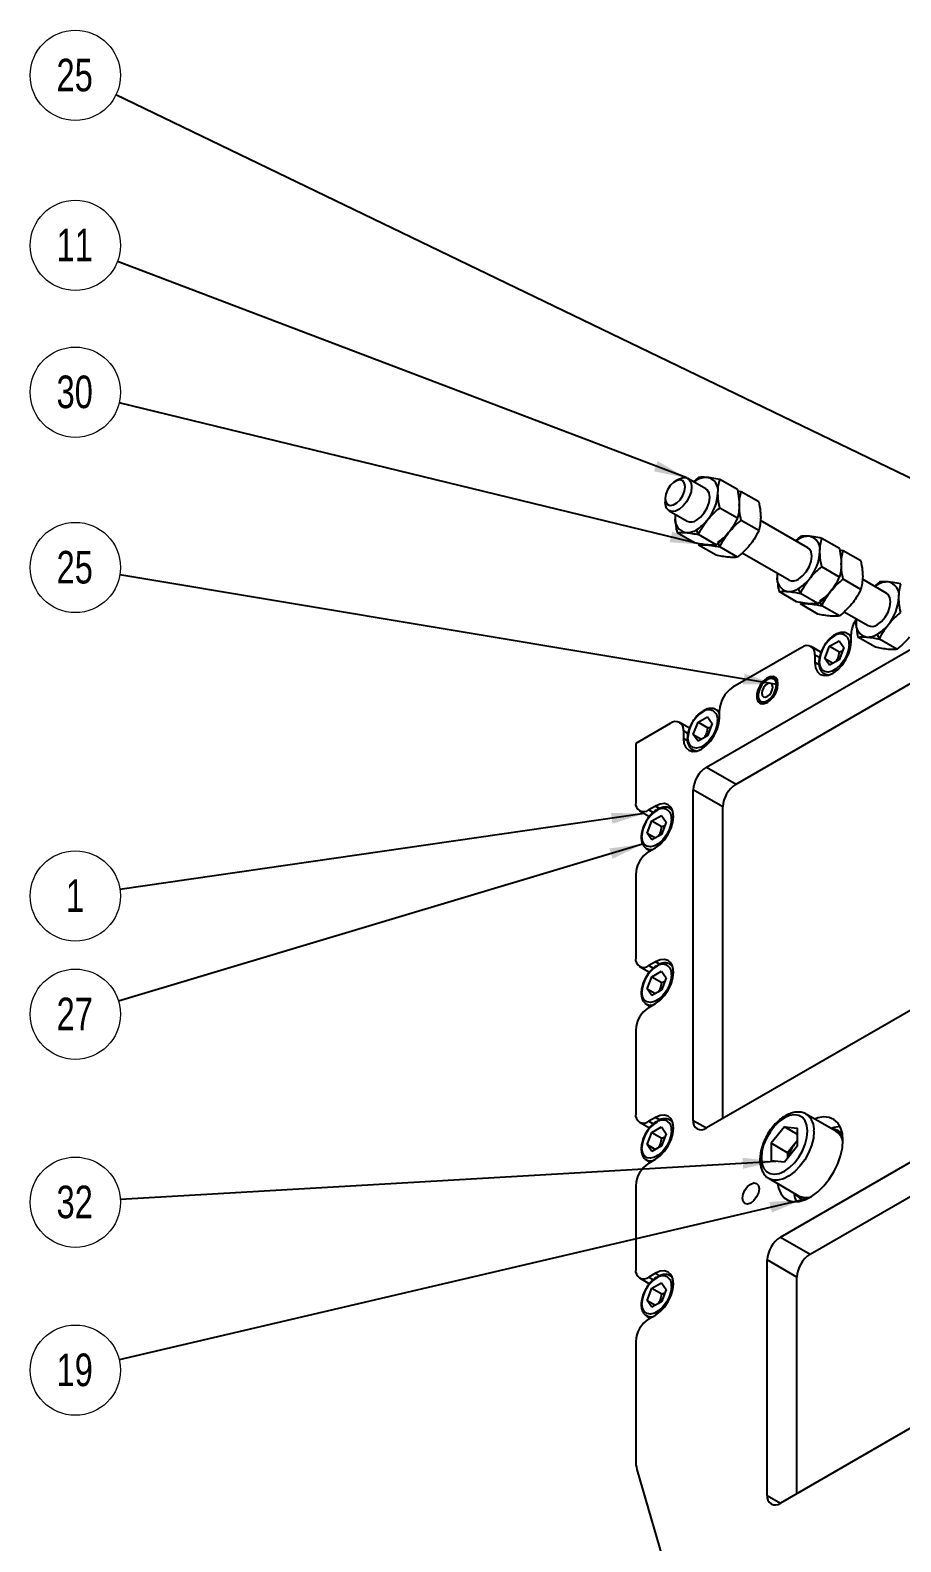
# Model space of a CAD drawing. Header units: millimetres. Extents: x 15 to 1184, y 5 to 836.
# Drawn here: x 873.5 to 967.1, y 314.8 to 477.3 of the extents above; entities that cross this region are included whole.
import ezdxf

# ---------------------------------------------------------------- set-up
doc = ezdxf.new("R2010")
doc.units = ezdxf.units.MM
doc.styles.add('SLDTEXTSTYLE1', font='TXT', dxfattribs={"width": 0.75})
doc.dimstyles.new('SLDDIMSTYLE0', dxfattribs={"dimtxt": 0.18, "dimasz": 3.556, "dimexe": 0, "dimexo": 0.0625, "dimgap": 0, "dimtad": 0, "dimtih": 1, "dimtoh": 1, "dimdec": 0, "dimrnd": 1e-09, "dimzin": 0, "dimdsep": 46, "dimtxsty": 'Standard', "dimsah": 1, "dimcen": 0.09, "dimadec": 0, "dimazin": 0, "dimtfac": 3.556, "dimtdec": 0, "dimtofl": 0, "dimtmove": 0, "dimatfit": 3, "dimfxl": 1, "dimfrac": 2, "dimtolj": 1, "dimtzin": 0, "dimarcsym": 0})

# ---------------------------------------------------------------- blocks, each defined once
blk = doc.blocks.new('SW_NOTE_0_34')
at = {"color": 0, "linetype": 'Continuous', "lineweight": 0}
blk.add_circle((-4.72, -1.11), 4.85, dxfattribs=at)
at = {"color": 0, "linetype": 'Continuous', "lineweight": 0, "insert": (-4.79, 0.68), "char_height": 3.5, "attachment_point": 2, "style": 'SLDTEXTSTYLE1'}
blk.add_mtext('19', dxfattribs=at)
blk = doc.blocks.new('SW_NOTE_0_35')
at = {"color": 0, "linetype": 'Continuous', "lineweight": 0}
blk.add_circle((-4.64, -1.39), 4.85, dxfattribs=at)
at = {"color": 0, "linetype": 'Continuous', "lineweight": 0, "insert": (-4.71, 0.39), "char_height": 3.5, "attachment_point": 2, "style": 'SLDTEXTSTYLE1'}
blk.add_mtext('27', dxfattribs=at)
blk = doc.blocks.new('SW_NOTE_0_36')
at = {"color": 0, "linetype": 'Continuous', "lineweight": 0}
blk.add_circle((-4.8, -0.69), 4.85, dxfattribs=at)
at = {"color": 0, "linetype": 'Continuous', "lineweight": 0, "insert": (-4.83, 1.09), "char_height": 3.5, "attachment_point": 2, "style": 'SLDTEXTSTYLE1'}
blk.add_mtext('1', dxfattribs=at)
blk = doc.blocks.new('SW_NOTE_0_37')
at = {"color": 0, "linetype": 'Continuous', "lineweight": 0}
blk.add_circle((-4.71, 1.14), 4.85, dxfattribs=at)
at = {"color": 0, "linetype": 'Continuous', "lineweight": 0, "insert": (-4.78, 2.93), "char_height": 3.5, "attachment_point": 2, "style": 'SLDTEXTSTYLE1'}
blk.add_mtext('30', dxfattribs=at)
blk = doc.blocks.new('SW_NOTE_0_38')
at = {"color": 0, "linetype": 'Continuous', "lineweight": 0}
blk.add_circle((-4.53, 1.72), 4.85, dxfattribs=at)
at = {"color": 0, "linetype": 'Continuous', "lineweight": 0, "insert": (-4.6, 3.51), "char_height": 3.5, "attachment_point": 2, "style": 'SLDTEXTSTYLE1'}
blk.add_mtext('11', dxfattribs=at)
blk = doc.blocks.new('SW_NOTE_0_39')
at = {"color": 0, "linetype": 'Continuous', "lineweight": 0}
blk.add_circle((-4.84, -0.28), 4.85, dxfattribs=at)
at = {"color": 0, "linetype": 'Continuous', "lineweight": 0, "insert": (-4.91, 1.5), "char_height": 3.5, "attachment_point": 2, "style": 'SLDTEXTSTYLE1'}
blk.add_mtext('32', dxfattribs=at)
blk = doc.blocks.new('SW_NOTE_0_48')
at = {"color": 0, "linetype": 'Continuous', "lineweight": 0}
blk.add_circle((-4.78, 0.8), 4.85, dxfattribs=at)
at = {"color": 0, "linetype": 'Continuous', "lineweight": 0, "insert": (-4.85, 2.58), "char_height": 3.5, "attachment_point": 2, "style": 'SLDTEXTSTYLE1'}
blk.add_mtext('25', dxfattribs=at)
blk = doc.blocks.new('SW_NOTE_0_49')
at = {"color": 0, "linetype": 'Continuous', "lineweight": 0}
blk.add_circle((-4.37, 2.11), 4.85, dxfattribs=at)
at = {"color": 0, "linetype": 'Continuous', "lineweight": 0, "insert": (-4.44, 3.89), "char_height": 3.5, "attachment_point": 2, "style": 'SLDTEXTSTYLE1'}
blk.add_mtext('25', dxfattribs=at)

msp = doc.modelspace()

# ---------------------------------------------------------------- linework, layer by layer
at = {"color": 7, "linetype": 'Continuous', "lineweight": 25}
for p, q in [((943.1892, 429.0131), (942.8357, 428.809)), ((946.1339, 427.9897), (944.1894, 429.1123)), ((945.3393, 429.2034), (944.8208, 428.7478)), ((945.134, 428.9114), (945.3393, 429.2034)), ((949.5249, 427.9082), (947.6374, 428.9979)), ((949.9355, 427.6713), (949.553, 427.7429)), ((951.823, 426.5816), (949.9355, 427.6713)), ((941.7752, 426.972), (941.7752, 426.5637)), ((942.1895, 425.6481), (944.1341, 424.5255)), ((949.5249, 424.8439), (947.6374, 425.9336)), ((942.8531, 425.265), (942.8359, 424.9309)), ((942.8566, 425.263), (942.8359, 424.9309)), ((951.823, 423.5173), (949.9355, 424.607)), ((957.0941, 421.6625), (952.0021, 424.6021)), ((944.9287, 422.1906), (943.0412, 423.2803)), ((945.3393, 423.0748), (945.134, 423.6038)), ((947.2268, 421.9851), (945.3393, 423.0748)), ((956.2994, 422.8762), (955.7809, 422.4206)), ((956.0942, 422.5842), (956.2994, 422.8762)), ((960.4851, 421.5811), (958.5975, 422.6708)), ((947.2268, 420.864), (945.3393, 421.9536)), ((946.1947, 398.0909), (987.5604, 421.9709)), ((949.5249, 420.6585), (947.6374, 421.7481)), ((950.0511, 421.1097), (955.0942, 418.1983)), ((960.8956, 421.3441), (960.5132, 421.4157)), ((962.7832, 420.2544), (960.8956, 421.3441)), ((960.4851, 418.5168), (958.5975, 419.6065)), ((949.3766, 396.254), (988.9746, 419.1134)), ((953.8133, 418.9378), (953.7961, 418.6038)), ((953.8168, 418.9358), (953.7961, 418.6038)), ((962.7832, 417.1901), (960.8956, 418.2798)), ((965.5794, 416.7641), (962.9622, 418.2749)), ((964.7847, 417.9778), (964.2662, 417.5221)), ((964.5794, 417.6857), (964.7847, 417.9778)), ((955.8889, 415.8635), (954.0013, 416.9531)), ((956.2994, 416.7476), (956.0942, 417.2767)), ((958.187, 415.658), (956.2994, 416.7476)), ((958.187, 414.5368), (956.2994, 415.6265)), ((960.4851, 414.3313), (958.5975, 415.421)), ((961.0112, 414.7825), (963.5795, 413.2999)), ((962.2985, 414.0394), (962.2813, 413.7053)), ((962.302, 414.0374), (962.2813, 413.7053)), ((958.5033, 410.4401), (957.4476, 411.0495)), ((958.9273, 409.769), (959.4376, 411.0843)), ((959.4376, 411.0843), (960.4582, 411.6735)), ((959.4376, 411.0843), (960.4982, 410.472)), ((960.4582, 411.6735), (960.9685, 410.9474)), ((961.751, 412.2039), (961.3746, 412.4213)), ((961.751, 411.5624), (961.751, 412.3789)), ((964.3742, 410.965), (962.4866, 412.0547)), ((964.7847, 411.8492), (964.5794, 412.3782)), ((966.6723, 410.7595), (964.7847, 411.8492)), ((956.4477, 410.9505), (949.0231, 406.6643)), ((957.8619, 410.1338), (957.8619, 409.3173)), ((959.4376, 409.0429), (958.9273, 409.769)), ((958.9273, 409.769), (959.8113, 409.2587)), ((960.4582, 409.6321), (959.4376, 409.0429)), ((960.9685, 410.9474), (960.4582, 409.6321)), ((960.4982, 410.472), (960.8323, 410.5963)), ((958.8748, 408.091), (959.1294, 407.944)), ((953.6125, 407.5521), (953.2872, 407.6184)), ((953.6646, 407.5387), (953.6125, 407.5521)), ((951.9197, 405.2496), (952.1398, 405.001)), ((952.1398, 405.001), (952.1774, 404.9625)), ((944.3612, 402.276), (943.3055, 402.8854)), ((944.7851, 401.6049), (945.2954, 402.9202)), ((945.2954, 402.9202), (946.3161, 403.5094)), ((945.2954, 402.9202), (946.3561, 402.3079)), ((946.3161, 403.5094), (946.8264, 402.7833)), ((947.6089, 404.0399), (947.2324, 404.2572)), ((947.6089, 403.3983), (947.6089, 404.2148)), ((942.3056, 402.7864), (938.5933, 400.6433)), ((943.7198, 401.9697), (943.7198, 401.1532)), ((945.2954, 400.8788), (944.7851, 401.6049)), ((944.7851, 401.6049), (945.6692, 401.0946)), ((946.3161, 401.468), (945.2954, 400.8788)), ((946.8264, 402.7833), (946.3161, 401.468)), ((946.3561, 402.3079), (946.6902, 402.4322)), ((938.5933, 400.6433), (938.5933, 394.3151)), ((944.7326, 399.9269), (944.9873, 399.7799)), ((946.1947, 398.0909), (949.3766, 396.254)), ((944.7804, 360.1219), (944.7804, 395.6414)), ((947.9624, 393.8045), (944.7804, 395.6414)), ((939.0076, 393.3994), (940.0655, 392.7887)), ((940.7146, 393.9067), (940.0075, 393.4985)), ((942.5374, 393.4956), (942.2827, 393.6426)), ((947.9624, 360.3257), (947.9624, 393.8045)), ((939.8354, 390.9903), (940.3457, 392.3056)), ((940.3457, 392.3056), (941.3663, 392.8948)), ((940.3457, 392.3056), (941.4064, 391.6933)), ((941.3663, 392.8948), (941.8766, 392.1687)), ((941.8766, 392.1687), (941.3663, 390.8535)), ((941.4064, 391.6933), (941.7404, 391.8177)), ((940.3457, 390.2643), (939.8354, 390.9903)), ((939.8354, 390.9903), (940.7194, 390.48)), ((941.3663, 390.8535), (940.3457, 390.2643)), ((939.7829, 389.3124), (940.1592, 389.0951)), ((940.0075, 389.0075), (940.7146, 389.4157)), ((938.5933, 386.558), (938.5933, 377.576)), ((987.5604, 383.1852), (946.1947, 359.3052)), ((940.7146, 377.1676), (940.0075, 376.7594)), ((942.5374, 376.7565), (942.2827, 376.9035)), ((939.0076, 376.6604), (940.0655, 376.0496)), ((939.8354, 374.2513), (940.3457, 375.5665)), ((940.3457, 375.5665), (941.3663, 376.1557)), ((940.3457, 375.5665), (941.4064, 374.9542)), ((941.3663, 376.1557), (941.8766, 375.4296)), ((941.8766, 375.4296), (941.3663, 374.1144)), ((940.3457, 373.5252), (939.8354, 374.2513)), ((939.8354, 374.2513), (940.7194, 373.7409)), ((941.3663, 374.1144), (940.3457, 373.5252)), ((941.4064, 374.9542), (941.7404, 375.0786)), ((939.7829, 372.5733), (940.1592, 372.356)), ((940.0075, 372.2684), (940.7146, 372.6766)), ((938.5933, 369.8189), (938.5933, 360.837)), ((954.1496, 347.5667), (979.6055, 362.2621)), ((960.1092, 358.9511), (956.9273, 360.788)), ((956.9273, 360.788), (956.9849, 360.7528)), ((939.0076, 359.9213), (940.0655, 359.3105)), ((940.7146, 360.4285), (940.0075, 360.0203)), ((940.3457, 358.8274), (941.3663, 359.4166)), ((941.3663, 359.4166), (941.8766, 358.6906)), ((942.5374, 360.0174), (942.2827, 360.1644)), ((954.5739, 359.4196), (953.1552, 357.6548)), ((954.5739, 359.4196), (955.9925, 359.2927)), ((955.9925, 358.6006), (954.5739, 359.4196)), ((955.9925, 357.4011), (955.9925, 359.2927)), ((957.3316, 345.7298), (981.0197, 359.4046)), ((939.8354, 357.5122), (940.3457, 358.8274)), ((940.3457, 356.7861), (939.8354, 357.5122)), ((939.8354, 357.5122), (940.7194, 357.0018)), ((940.3457, 358.8274), (941.4064, 358.2151)), ((941.8766, 358.6906), (941.3663, 357.3753)), ((941.4064, 358.2151), (941.7404, 358.3395)), ((953.1552, 357.6548), (953.1552, 355.7632)), ((954.923, 356.6343), (953.1552, 357.6548)), ((955.9925, 357.4011), (954.5739, 355.6363)), ((955.6323, 357.5167), (954.923, 356.6343)), ((955.9925, 357.9647), (955.6323, 357.5167)), ((960.6785, 358.7957), (960.3169, 359.0045)), ((960.8009, 358.725), (960.6885, 358.7899)), ((960.7502, 358.7492), (960.7733, 358.7358)), ((960.7681, 358.7369), (960.7686, 358.7377)), ((960.8022, 358.7182), (960.7686, 358.7377)), ((960.7729, 358.7352), (960.7733, 358.7358)), ((960.7733, 358.7358), (960.7844, 358.7294)), ((960.784, 358.7287), (960.7844, 358.7294)), ((939.7829, 355.8342), (940.1592, 355.6169)), ((940.0075, 355.5293), (940.7146, 355.9375)), ((941.3663, 357.3753), (940.3457, 356.7861)), ((954.923, 356.6343), (954.923, 356.0707)), ((954.5739, 355.6363), (953.1552, 355.7632)), ((938.5933, 353.0798), (938.5933, 344.0979)), ((952.9276, 353.8597), (956.1096, 352.0227)), ((956.1672, 351.8163), (956.5117, 351.6174)), ((956.5217, 351.6116), (956.6513, 351.5368)), ((956.5493, 351.5967), (956.5724, 351.5834)), ((956.5523, 351.5949), (956.5522, 351.5947)), ((956.5865, 351.5749), (956.5522, 351.5947)), ((956.5724, 351.5834), (956.5836, 351.5769)), ((956.5867, 351.5753), (956.5865, 351.5749)), ((954.1496, 347.5667), (957.3316, 345.7298)), ((952.7354, 319.8045), (952.7354, 345.1172)), ((955.9174, 343.2803), (952.7354, 345.1172)), ((939.0076, 343.1822), (940.0655, 342.5714)), ((940.7146, 343.6894), (940.0075, 343.2812)), ((942.5374, 343.2783), (942.2827, 343.4253)), ((955.9174, 320.0083), (955.9174, 343.2803)), ((939.8354, 340.7731), (940.3457, 342.0884)), ((940.3457, 342.0884), (941.3663, 342.6775)), ((940.3457, 342.0884), (941.4064, 341.476)), ((941.3663, 342.6775), (941.8766, 341.9515)), ((941.8766, 341.9515), (941.3663, 340.6362)), ((941.4064, 341.476), (941.7404, 341.6004)), ((940.3457, 340.047), (939.8354, 340.7731)), ((939.8354, 340.7731), (940.7194, 340.2627)), ((941.3663, 340.6362), (940.3457, 340.047)), ((939.7829, 339.0951), (940.1592, 338.8778)), ((940.0075, 338.7902), (940.7146, 339.1984)), ((938.5933, 336.3407), (938.5933, 323.6437)), ((979.6055, 333.6831), (954.1496, 318.9878)), ((938.7293, 322.6007), (945.5283, 299.0463))]:
    msp.add_line(p, q, dxfattribs=at)
at = {"color": 8, "linetype": 'Continuous', "lineweight": 25}
for p, q in [((947.6374, 421.7481), (947.4659, 422.1901)), ((958.5975, 415.421), (958.426, 415.863)), ((958.3373, 409.8594), (957.8619, 410.1338)), ((958.3007, 409.0639), (957.8619, 409.3173)), ((944.1951, 401.6953), (943.7198, 401.9697)), ((944.1586, 400.8999), (943.7198, 401.1532)), ((940.0075, 393.4985), (940.4857, 393.2224)), ((941.169, 393.6444), (940.7146, 393.9067)), ((941.169, 376.9053), (940.7146, 377.1676)), ((940.0075, 376.7594), (940.4857, 376.4833)), ((940.0075, 360.0203), (940.4857, 359.7442)), ((941.169, 360.1662), (940.7146, 360.4285)), ((944.7804, 360.1219), (946.1949, 359.3054)), ((940.0075, 343.2812), (940.4857, 343.0051)), ((941.169, 343.4271), (940.7146, 343.6894)), ((952.7354, 319.8045), (954.1498, 318.9879))]:
    msp.add_line(p, q, dxfattribs=at)
at = {"color": 7, "linetype": 'Continuous', "lineweight": 25, "flags": 128}
for points in [[(943.8966, 428.1966), (943.8326, 428.5785), (943.6484, 428.8406), (943.3662, 428.9511), (943.0201, 428.8968), (942.6517, 428.6841), (942.3056, 428.3388), (942.0234, 427.9025), (941.8392, 427.4278), (941.7752, 426.972), (941.8392, 426.59), (942.0234, 426.3279), (942.3056, 426.2174), (942.6517, 426.2717), (943.0201, 426.4844), (943.3662, 426.8297), (943.6484, 427.266), (943.8326, 427.7407), (943.8966, 428.1966)], [(943.1892, 429.0131), (943.2951, 429.0697), (943.7061, 429.1986), (944.0712, 429.166), (944.3579, 428.9747), (944.5408, 428.6417), (944.6037, 428.1966)], [(945.134, 428.9114), (944.9837, 428.8189), (944.8529, 428.7292)], [(944.6037, 428.1966), (944.5408, 427.6789), (944.3579, 427.1348), (944.0712, 426.6124), (943.7061, 426.1582), (943.2951, 425.8127), (942.8748, 425.6064), (942.4824, 425.5577), (942.1528, 425.6709), (941.9153, 425.936), (941.791, 426.3295), (941.7752, 426.5637)], [(945.134, 424.6245), (945.571, 424.9567), (945.9653, 425.4163), (946.2781, 425.9582), (946.479, 426.5294), (946.5482, 427.074), (946.479, 427.5387), (946.2781, 427.878), (946.1339, 427.9897)], [(956.0942, 422.5842), (955.9439, 422.4917), (955.8131, 422.402)], [(956.0942, 418.2974), (956.5312, 418.6296), (956.9254, 419.0891), (957.2383, 419.631), (957.4392, 420.2022), (957.5084, 420.7468), (957.4392, 421.2115), (957.2383, 421.5508), (957.0941, 421.6625)], [(964.5794, 417.6857), (964.4291, 417.5933), (964.2984, 417.5036)], [(964.5794, 413.3989), (965.0165, 413.7311), (965.4107, 414.1907), (965.7236, 414.7326), (965.9244, 415.3038), (965.9937, 415.8484), (965.9244, 416.3131), (965.7236, 416.6524), (965.5794, 416.7641)], [(957.8619, 409.3173), (957.9282, 408.7743), (958.1224, 408.3449), (958.4315, 408.0583), (958.8342, 407.9339), (959.3032, 407.9803), (959.8065, 408.1943), (960.3098, 408.5614), (960.7787, 409.0565), (961.1815, 409.6458), (961.4905, 410.2892), (961.6848, 410.943), (961.751, 411.5624)], [(961.5389, 411.2766), (961.4744, 410.7218), (961.2863, 410.1376), (960.9898, 409.5712), (960.6088, 409.0685), (960.1743, 408.6704), (959.7215, 408.409), (959.287, 408.3054), (958.906, 408.3682), (958.6095, 408.5922), (958.4213, 408.9593), (958.3569, 409.4397)], [(953.8844, 407.0211), (953.8222, 407.416), (953.6422, 407.6962), (953.3639, 407.8314), (953.0175, 407.8069), (952.6405, 407.6254), (952.2738, 407.3064), (951.9572, 406.8847), (951.7248, 406.4059), (951.602, 405.9219), (951.602, 405.4851), (951.7248, 405.1429), (951.9572, 404.9323), (952.2738, 404.8762), (952.6405, 404.9807), (953.0175, 405.2343), (953.3639, 405.6098), (953.6422, 406.0663), (953.8222, 406.5543), (953.8844, 407.0211)], [(953.6452, 407.3186), (953.4474, 407.5546), (953.1536, 407.6289), (952.8032, 407.5315), (952.4437, 407.2756), (952.1236, 406.8958), (951.8861, 406.4433), (951.7633, 405.9793), (951.7718, 405.5663), (951.9105, 405.2603), (952.1605, 405.1025), (952.4882, 405.1142), (952.8493, 405.2939), (953.195, 405.6172), (953.4786, 406.0406), (953.6619, 406.5068), (953.72, 406.9529), (953.6452, 407.3186)], [(953.2743, 406.9269), (953.1477, 407.0723), (952.9584, 407.109), (952.7352, 407.0313), (952.5119, 406.851), (952.3227, 406.5957), (952.1964, 406.3041), (952.152, 406.0207), (952.1965, 405.7887), (952.3231, 405.6432), (952.5124, 405.6066), (952.7356, 405.6843), (952.9589, 405.8645), (953.1481, 406.1199), (953.2744, 406.4114), (953.3188, 406.6948), (953.2743, 406.9269)], [(953.8836, 406.9686), (953.8205, 407.301), (953.6363, 407.5631), (953.3541, 407.6736), (953.008, 407.6193), (952.915, 407.5797)], [(951.7671, 405.5912), (951.8271, 405.3125), (952.0113, 405.0504), (952.2935, 404.9399), (952.6396, 404.9942), (952.7807, 405.0581)], [(943.7198, 401.1532), (943.786, 400.6103), (943.9803, 400.1808), (944.2893, 399.8942), (944.6921, 399.7698), (945.161, 399.8162), (945.6643, 400.0303), (946.1676, 400.3973), (946.6366, 400.8924), (947.0393, 401.4817), (947.3484, 402.1252), (947.5426, 402.7789), (947.6089, 403.3983)], [(947.3967, 403.1126), (947.3323, 402.5578), (947.1442, 401.9735), (946.8476, 401.4071), (946.4667, 400.9045), (946.0322, 400.5063), (945.5793, 400.2449), (945.1448, 400.1414), (944.7639, 400.2042), (944.4673, 400.4282), (944.2792, 400.7952), (944.2148, 401.2756)], [(940.7146, 389.4157), (941.2179, 389.7827), (941.6869, 390.2778), (942.0896, 390.8671), (942.3986, 391.5106), (942.5929, 392.1643), (942.6591, 392.7837), (942.5929, 393.3267), (942.3986, 393.7561), (942.0896, 394.0427), (941.6869, 394.1671), (941.2179, 394.1207), (940.7146, 393.9067)], [(942.447, 392.498), (942.3826, 391.9432), (942.1944, 391.3589), (941.8979, 390.7925), (941.5169, 390.2899), (941.0824, 389.8917), (940.6296, 389.6303), (940.1951, 389.5268), (939.8141, 389.5896), (939.5176, 389.8136), (939.3295, 390.1807), (939.265, 390.6611)], [(940.7146, 372.6766), (941.2179, 373.0437), (941.6869, 373.5387), (942.0896, 374.1281), (942.3986, 374.7715), (942.5929, 375.4252), (942.6591, 376.0446), (942.5929, 376.5876), (942.3986, 377.017), (942.0896, 377.3037), (941.6869, 377.428), (941.2179, 377.3816), (940.7146, 377.1676)], [(942.447, 375.7589), (942.3826, 375.2041), (942.1944, 374.6198), (941.8979, 374.0534), (941.5169, 373.5508), (941.0824, 373.1526), (940.6296, 372.8912), (940.1951, 372.7877), (939.8141, 372.8505), (939.5176, 373.0745), (939.3295, 373.4416), (939.265, 373.922)], [(940.7146, 355.9375), (941.2179, 356.3046), (941.6869, 356.7996), (942.0896, 357.389), (942.3986, 358.0324), (942.5929, 358.6861), (942.6591, 359.3056), (942.5929, 359.8485), (942.3986, 360.2779), (942.0896, 360.5646), (941.6869, 360.6889), (941.2179, 360.6425), (940.7146, 360.4285)], [(957.0488, 358.9567), (956.9867, 359.5568), (956.8037, 360.0552), (956.5088, 360.4268), (956.1169, 360.6531), (955.6477, 360.7227), (955.1246, 360.6321), (954.5739, 360.3858), (954.0232, 359.9963), (953.5001, 359.4829), (953.0308, 358.8716), (952.6389, 358.1928), (952.3441, 357.4807), (952.1611, 356.771), (952.099, 356.0992), (952.1611, 355.4991), (952.3441, 355.0007), (952.6389, 354.6291), (953.0308, 354.4028), (953.5001, 354.3332), (954.0232, 354.4238), (954.5739, 354.6701), (955.1246, 355.0596), (955.6477, 355.573), (956.1169, 356.1843), (956.5088, 356.8631), (956.8037, 357.5752), (956.9867, 358.2849), (957.0488, 358.9567)], [(942.447, 359.0198), (942.3826, 358.465), (942.1944, 357.8807), (941.8979, 357.3143), (941.5169, 356.8117), (941.0824, 356.4136), (940.6296, 356.1521), (940.1951, 356.0486), (939.8141, 356.1114), (939.5176, 356.3354), (939.3295, 356.7025), (939.265, 357.1829)], [(960.8671, 357.977), (960.8032, 358.7127), (960.6139, 359.3482), (960.3059, 359.8602), (959.8904, 360.2305), (959.3824, 360.4455), (958.8003, 360.4976), (958.1651, 360.3848), (957.8313, 360.2662)], [(960.5539, 359.4763), (959.9329, 359.3643), (959.5991, 359.2456)], [(953.8316, 353.3378), (953.9393, 352.8274), (954.1891, 352.251), (954.5525, 351.8078), (955.0163, 351.5139), (955.5638, 351.3797), (956.1752, 351.4102), (956.8284, 351.6043), (957.4998, 351.955), (958.1651, 352.4495), (958.8003, 353.0701), (959.3824, 353.7942), (959.8904, 354.5957), (960.3059, 355.4457), (960.6139, 356.3134), (960.8032, 357.1674), (960.8671, 357.977)], [(950.0838, 351.7519), (950.151, 352.1813), (950.3426, 352.623), (950.6294, 353.0098), (950.9676, 353.2828), (951.3059, 353.4004), (951.5926, 353.3447), (951.7842, 353.1241), (951.8515, 352.7724), (951.7842, 352.3429), (951.5926, 351.9012), (951.3059, 351.5144), (950.9676, 351.2414), (950.6294, 351.1239), (950.3426, 351.1796), (950.151, 351.4001), (950.0838, 351.7519)], [(955.5994, 352.3173), (955.707, 351.8069), (955.8771, 351.3751)], [(940.7146, 339.1984), (941.2179, 339.5655), (941.6869, 340.0605), (942.0896, 340.6499), (942.3986, 341.2933), (942.5929, 341.9471), (942.6591, 342.5665), (942.5929, 343.1094), (942.3986, 343.5388), (942.0896, 343.8255), (941.6869, 343.9498), (941.2179, 343.9034), (940.7146, 343.6894)], [(942.447, 342.2807), (942.3826, 341.7259), (942.1944, 341.1417), (941.8979, 340.5753), (941.5169, 340.0726), (941.0824, 339.6745), (940.6296, 339.413), (940.1951, 339.3095), (939.8141, 339.3723), (939.5176, 339.5963), (939.3295, 339.9634), (939.265, 340.4438)]]:
    msp.add_lwpolyline(points, dxfattribs=at)
at = {"color": 8, "linetype": 'Continuous', "lineweight": 25, "flags": 128}
for points in [[(959.2833, 407.9751), (959.1425, 407.9918), (958.893, 408.0808)], [(945.1411, 399.811), (945.0004, 399.8278), (944.7508, 399.9167)], [(940.3401, 389.1995), (940.0507, 389.2132), (939.8011, 389.3022)], [(940.3401, 372.4604), (940.0507, 372.4741), (939.8011, 372.5631)], [(957.7559, 358.9567), (957.6897, 358.2164), (957.4944, 357.4343), (957.1791, 356.6471), (956.7585, 355.8916), (956.2523, 355.203), (955.6841, 354.6136), (955.0806, 354.1509), (954.4698, 353.8366), (953.8805, 353.6853), (953.3402, 353.7042), (952.9097, 353.8702)], [(940.3401, 355.7213), (940.0507, 355.735), (939.8011, 355.824)], [(940.3401, 338.9822), (940.0507, 338.9959), (939.8011, 339.0849)]]:
    msp.add_lwpolyline(points, dxfattribs=at)
at = {"color": 7, "linetype": 'Continuous', "lineweight": 25}
for centre, radius, start, end in [((946.201, 427.2267), 1.9941, 87.642238, 122.349282), ((946.0214, 427.814), 1.4292, 350.748121, 79.453222), ((942.449, 427.814), 4.9884, 320.227928, 357.360713), ((944.2466, 424.7011), 1.4292, 170.748121, 259.453222), ((944.5521, 425.4023), 0.9714, 244.509635, 306.800824), ((942.9485, 427.226), 4.2304, 301.105899, 322.021265), ((944.067, 425.2885), 1.9941, 267.642238, 302.349282), ((945.2466, 425.8993), 4.2304, 301.105899, 322.021265), ((957.1612, 420.8996), 1.9941, 87.642238, 122.349282), ((956.9816, 421.4869), 1.4292, 350.748121, 79.453222), ((953.4091, 421.4868), 4.9884, 320.227928, 357.360713), ((955.2067, 418.374), 1.4292, 170.748121, 259.453222), ((955.5123, 419.0751), 0.9714, 244.509635, 306.800824), ((953.9086, 420.8988), 4.2304, 301.105899, 322.021265), ((965.6465, 416.0011), 1.9941, 87.642238, 122.349282), ((965.4669, 416.5884), 1.4292, 350.748121, 79.453222), ((955.0271, 418.9613), 1.9941, 267.642238, 302.349282), ((956.2067, 419.5721), 4.2304, 301.105899, 322.021265), ((961.8944, 416.5884), 4.9884, 320.227928, 357.360713), ((964.7207, 412.2622), 2.972, 145.140315, 177.74976), ((963.692, 413.4755), 1.4292, 170.748121, 259.453222), ((963.9976, 414.1767), 0.9714, 244.509635, 306.800824), ((962.3939, 416.0003), 4.2304, 301.105899, 322.021265), ((956.9998, 410.2737), 0.8734, 350.785963, 129.203285), ((961.8111, 409.2825), 3.4578, 122.605478, 177.394522), ((960.569, 411.434), 0.9826, 350.785963, 129.203285), ((963.5124, 414.0629), 1.9941, 267.642238, 302.349282), ((950.6793, 404.0751), 3.0736, 122.605478, 177.394522), ((942.8576, 402.1096), 0.8734, 350.785963, 129.203285), ((947.669, 401.1185), 3.4578, 122.605478, 177.394522), ((946.4268, 403.2699), 0.9826, 350.785963, 129.203285), ((947.8509, 395.5017), 3.0736, 122.605478, 177.394522), ((951.0329, 393.6648), 3.0736, 122.605478, 177.394522), ((939.4554, 394.1753), 0.8734, 170.785963, 309.203285), ((942.7193, 390.5039), 3.4578, 122.605478, 177.394522), ((941.4771, 392.6553), 0.9826, 350.785963, 129.203285), ((941.6637, 386.4183), 3.0736, 122.605478, 177.394522), ((939.4554, 377.4362), 0.8734, 170.785963, 309.203285), ((941.4771, 375.9162), 0.9826, 350.785963, 129.203285), ((942.7193, 373.7648), 3.4578, 122.605478, 177.394522), ((941.6637, 369.6792), 3.0736, 122.605478, 177.394522), ((939.4554, 360.6971), 0.8734, 170.785963, 309.203285), ((942.7193, 357.0257), 3.4578, 122.605478, 177.394522), ((941.4771, 359.1772), 0.9826, 350.785963, 129.203285), ((945.6426, 359.9821), 0.8734, 170.785963, 309.203285), ((959.5874, 357.7391), 1.4582, 31.016157, 86.005635), ((958.1539, 355.4591), 3.2545, 140.78574, 168.147143), ((957.9043, 355.7067), 2.9047, 131.158912, 141.457621), ((959.2228, 357.5424), 1.6644, 9.480326, 57.81817), ((941.6637, 352.9401), 3.0736, 122.605478, 177.394522), ((956.8992, 353.0826), 1.4601, 214.038552, 268.950409), ((956.8887, 353.5349), 1.7011, 242.740199, 289.972058), ((955.8058, 344.9775), 3.0736, 122.605478, 177.394522), ((958.9878, 343.1406), 3.0736, 122.605478, 177.394522), ((939.4554, 343.958), 0.8734, 170.785963, 309.203285), ((942.7193, 340.2866), 3.4578, 122.605478, 177.394522), ((941.4771, 342.4381), 0.9826, 350.785963, 129.203285), ((941.6637, 336.201), 3.0736, 122.605478, 177.394522), ((942.366, 323.6054), 3.7729, 179.41712, 195.443554), ((953.5975, 319.6646), 0.8734, 170.785963, 309.203285)]:
    msp.add_arc(centre, radius, start, end, dxfattribs=at)
at = {"color": 8, "linetype": 'Continuous', "lineweight": 25}
for centre, radius, start, end in [((960.9096, 411.6312), 0.9167, 23.382679, 59.522069), ((961.7116, 410.9485), 0.3708, 85.594632, 117.759449), ((958.4032, 409.3292), 0.1198, 112.73773, 175.956647), ((946.7675, 403.4672), 0.9167, 23.382679, 59.522069), ((947.5695, 402.7844), 0.3708, 85.594632, 117.759449), ((944.2611, 401.1651), 0.1198, 112.73773, 175.956646), ((941.8347, 392.8764), 0.8875, 32.003871, 59.68597), ((942.6197, 392.1699), 0.3708, 85.594632, 117.759449), ((939.3113, 390.5505), 0.1198, 112.73773, 175.956646), ((941.8347, 376.1374), 0.8875, 32.003868, 59.68597), ((942.6197, 375.4308), 0.3708, 85.594632, 117.759449), ((939.3113, 373.8115), 0.1198, 112.73773, 175.956646), ((955.7624, 359.1645), 2.0043, 354.047098, 52.413044), ((941.8347, 359.3983), 0.8875, 32.003872, 59.68597), ((942.6197, 358.6917), 0.3708, 85.594632, 117.759449), ((939.3113, 357.0724), 0.1198, 112.73773, 175.956647), ((941.8347, 342.6592), 0.8875, 32.003869, 59.68597), ((942.6197, 341.9526), 0.3708, 85.594632, 117.759449), ((939.3113, 340.3333), 0.1198, 112.73773, 175.956647)]:
    msp.add_arc(centre, radius, start, end, dxfattribs=at)
at = {"color": 7, "linetype": 'Continuous', "lineweight": 25}
for centre, major_axis, ratio, start_param, end_param in [((958.5994, 355.2041), (2.0822, 3.5898), 0.64880235, 6.23810559, 6.2845162), ((958.6094, 355.1983), (2.0822, 3.5898), 0.64880235, 6.23430313, 6.2845162), ((958.5994, 355.2041), (2.023, 3.6238), 0.64824716, 6.20329521, 6.22744374), ((958.5994, 355.2041), (2.046, 3.6107), 0.50617386, 3.15797137, 3.19864465), ((958.6094, 355.1983), (2.046, 3.6107), 0.50617386, 3.15416891, 3.19254669)]:
    msp.add_ellipse(centre, major_axis=major_axis, ratio=ratio, start_param=start_param, end_param=end_param, dxfattribs=at)
for points, knots in [([(946.2831, 429.2191), (946.0867, 429.2308), (945.72, 429.2526), (945.4601, 429.219), (945.3393, 429.2034)], [0, 0, 0, 0, 0.53525967, 1, 1, 1, 1]), ([(947.6374, 428.9979), (947.3515, 429.0558), (946.8602, 429.1553), (946.4532, 429.2003), (946.2831, 429.2191)], [0, 0, 0, 0, 0.58194396, 1, 1, 1, 1]), ([(947.4321, 427.5843), (947.4442, 427.8552), (947.4668, 428.3613), (947.5832, 428.7959), (947.6374, 428.9979)], [0, 0, 0, 0, 0.53525967, 1, 1, 1, 1]), ([(947.6374, 425.9336), (947.5711, 426.2647), (947.4572, 426.8337), (947.4395, 427.363), (947.4321, 427.5843)], [0, 0, 0, 0, 0.58194396, 1, 1, 1, 1]), ([(949.5249, 427.9082), (949.5912, 427.5771), (949.7051, 427.0082), (949.7228, 426.4789), (949.7302, 426.2576)], [0, 0, 0, 0, 0.58194396, 1, 1, 1, 1]), ([(949.7302, 426.2576), (949.7423, 426.5285), (949.7649, 427.0346), (949.8813, 427.4693), (949.9355, 427.6713)], [0, 0, 0, 0, 0.53525967, 1, 1, 1, 1]), ([(946.2831, 424.6227), (946.5036, 424.875), (946.9155, 425.3463), (947.4083, 425.7473), (947.6374, 425.9336)], [0, 0, 0, 0, 0.535259668, 1, 1, 1, 1]), ([(949.7302, 426.2576), (949.7181, 425.9867), (949.6955, 425.4806), (949.579, 425.0459), (949.5249, 424.8439)], [0, 0, 0, 0, 0.535259668, 1, 1, 1, 1]), ([(949.9355, 424.607), (949.8692, 424.9381), (949.7553, 425.507), (949.7376, 426.0363), (949.7302, 426.2576)], [0, 0, 0, 0, 0.58194396, 1, 1, 1, 1]), ([(951.823, 426.5816), (951.8893, 426.2505), (952.0032, 425.6815), (952.0209, 425.1522), (952.0283, 424.9309)], [0, 0, 0, 0, 0.58194396, 1, 1, 1, 1]), ([(942.8359, 424.9309), (942.848, 424.6461), (942.8706, 424.1138), (942.9871, 423.5448), (943.0412, 423.2803)], [0, 0, 0, 0, 0.53525967, 1, 1, 1, 1]), ([(945.3393, 423.0748), (945.4926, 423.3863), (945.7561, 423.9215), (946.1277, 424.416), (946.2831, 424.6227)], [0, 0, 0, 0, 0.581943961, 1, 1, 1, 1]), ([(949.5249, 424.8439), (949.3716, 424.5325), (949.1081, 423.9972), (948.7365, 423.5028), (948.5811, 423.296)], [0, 0, 0, 0, 0.581943961, 1, 1, 1, 1]), ([(948.5811, 423.296), (948.8017, 423.5483), (949.2136, 424.0196), (949.7064, 424.4206), (949.9355, 424.607)], [0, 0, 0, 0, 0.535259668, 1, 1, 1, 1]), ([(952.0283, 424.9309), (952.0162, 424.66), (951.9936, 424.1539), (951.8771, 423.7193), (951.823, 423.5173)], [0, 0, 0, 0, 0.535259668, 1, 1, 1, 1]), ([(943.0412, 423.2803), (943.1945, 423.2989), (943.458, 423.3309), (943.8296, 423.3063), (943.985, 423.296)], [0, 0, 0, 0, 0.58194396, 1, 1, 1, 1]), ([(943.985, 423.296), (944.2055, 423.2704), (944.6174, 423.2226), (945.1102, 423.1217), (945.3393, 423.0748)], [0, 0, 0, 0, 0.53525967, 1, 1, 1, 1]), ([(948.5811, 423.296), (948.3606, 423.0438), (947.9487, 422.5725), (947.4559, 422.1715), (947.2268, 421.9851)], [0, 0, 0, 0, 0.535259668, 1, 1, 1, 1]), ([(947.6374, 421.7481), (947.7907, 422.0596), (948.0542, 422.5948), (948.4258, 423.0893), (948.5811, 423.296)], [0, 0, 0, 0, 0.581943961, 1, 1, 1, 1]), ([(951.823, 423.5173), (951.6697, 423.2058), (951.4062, 422.6706), (951.0346, 422.1761), (950.8792, 421.9694)], [0, 0, 0, 0, 0.581943961, 1, 1, 1, 1]), ([(957.2432, 422.892), (957.0469, 422.9036), (956.6802, 422.9254), (956.4202, 422.8918), (956.2994, 422.8762)], [0, 0, 0, 0, 0.53525967, 1, 1, 1, 1]), ([(958.5975, 422.6708), (958.3116, 422.7286), (957.8203, 422.8281), (957.4133, 422.8732), (957.2432, 422.892)], [0, 0, 0, 0, 0.58194396, 1, 1, 1, 1]), ([(958.3923, 421.2571), (958.4044, 421.528), (958.427, 422.0341), (958.5434, 422.4688), (958.5975, 422.6708)], [0, 0, 0, 0, 0.535259668, 1, 1, 1, 1]), ([(946.2831, 421.9694), (946.0625, 421.995), (945.6506, 422.0429), (945.1578, 422.1437), (944.9287, 422.1906)], [0, 0, 0, 0, 0.53525967, 1, 1, 1, 1]), ([(945.3393, 421.9536), (945.4926, 421.9723), (945.7561, 422.0042), (946.1277, 421.9797), (946.2831, 421.9694)], [0, 0, 0, 0, 0.58194396, 1, 1, 1, 1]), ([(947.2268, 421.9851), (947.0735, 421.9665), (946.81, 421.9345), (946.4384, 421.9591), (946.2831, 421.9694)], [0, 0, 0, 0, 0.58194396, 1, 1, 1, 1]), ([(946.2831, 421.9694), (946.5036, 421.9438), (946.9155, 421.8959), (947.4083, 421.795), (947.6374, 421.7481)], [0, 0, 0, 0, 0.53525967, 1, 1, 1, 1]), ([(948.5811, 420.6427), (948.3606, 420.6683), (947.9487, 420.7162), (947.4559, 420.8171), (947.2268, 420.864)], [0, 0, 0, 0, 0.53525967, 1, 1, 1, 1]), ([(950.8792, 421.9694), (950.6587, 421.7171), (950.2468, 421.2458), (949.754, 420.8448), (949.5249, 420.6585)], [0, 0, 0, 0, 0.535259668, 1, 1, 1, 1]), ([(958.5975, 419.6065), (958.5312, 419.9376), (958.4174, 420.5065), (958.3997, 421.0358), (958.3923, 421.2571)], [0, 0, 0, 0, 0.581943961, 1, 1, 1, 1]), ([(960.4851, 421.5811), (960.5514, 421.25), (960.6653, 420.681), (960.683, 420.1517), (960.6904, 419.9304)], [0, 0, 0, 0, 0.58194396, 1, 1, 1, 1]), ([(960.6904, 419.9304), (960.7025, 420.2013), (960.7251, 420.7075), (960.8415, 421.1421), (960.8956, 421.3441)], [0, 0, 0, 0, 0.53525967, 1, 1, 1, 1]), ([(949.5249, 420.6585), (949.3716, 420.6398), (949.1081, 420.6078), (948.7365, 420.6324), (948.5811, 420.6427)], [0, 0, 0, 0, 0.58194396, 1, 1, 1, 1]), ([(957.2432, 418.2955), (957.4637, 418.5478), (957.8757, 419.0191), (958.3685, 419.4201), (958.5975, 419.6065)], [0, 0, 0, 0, 0.53525967, 1, 1, 1, 1]), ([(960.6904, 419.9304), (960.6782, 419.6595), (960.6556, 419.1534), (960.5392, 418.7188), (960.4851, 418.5168)], [0, 0, 0, 0, 0.53525967, 1, 1, 1, 1]), ([(960.8956, 418.2798), (960.8293, 418.6109), (960.7155, 419.1799), (960.6978, 419.7092), (960.6904, 419.9304)], [0, 0, 0, 0, 0.58194396, 1, 1, 1, 1]), ([(962.7832, 420.2544), (962.8495, 419.9233), (962.9633, 419.3543), (962.981, 418.825), (962.9884, 418.6038)], [0, 0, 0, 0, 0.58194396, 1, 1, 1, 1]), ([(953.7961, 418.6038), (953.8082, 418.3189), (953.8308, 417.7867), (953.9472, 417.2176), (954.0013, 416.9531)], [0, 0, 0, 0, 0.535259668, 1, 1, 1, 1]), ([(956.2994, 416.7476), (956.4528, 417.0591), (956.7163, 417.5943), (957.0879, 418.0888), (957.2432, 418.2955)], [0, 0, 0, 0, 0.581943961, 1, 1, 1, 1]), ([(960.4851, 418.5168), (960.3317, 418.2053), (960.0682, 417.6701), (959.6966, 417.1756), (959.5413, 416.9689)], [0, 0, 0, 0, 0.581943961, 1, 1, 1, 1]), ([(959.5413, 416.9689), (959.7618, 417.2211), (960.1738, 417.6925), (960.6666, 418.0934), (960.8956, 418.2798)], [0, 0, 0, 0, 0.53525967, 1, 1, 1, 1]), ([(962.9884, 418.6038), (962.9763, 418.3329), (962.9537, 417.8268), (962.8373, 417.3921), (962.7832, 417.1901)], [0, 0, 0, 0, 0.53525967, 1, 1, 1, 1]), ([(965.7285, 417.9935), (965.5322, 418.0052), (965.1654, 418.0269), (964.9055, 417.9934), (964.7847, 417.9778)], [0, 0, 0, 0, 0.53525967, 1, 1, 1, 1]), ([(967.0828, 417.7723), (966.7969, 417.8302), (966.3056, 417.9297), (965.8986, 417.9747), (965.7285, 417.9935)], [0, 0, 0, 0, 0.581943961, 1, 1, 1, 1]), ([(966.8775, 416.3586), (966.8896, 416.6296), (966.9123, 417.1357), (967.0287, 417.5703), (967.0828, 417.7723)], [0, 0, 0, 0, 0.535259668, 1, 1, 1, 1]), ([(954.0013, 416.9531), (954.1547, 416.9718), (954.4182, 417.0037), (954.7898, 416.9792), (954.9451, 416.9689)], [0, 0, 0, 0, 0.58194396, 1, 1, 1, 1]), ([(954.9451, 416.9689), (955.1656, 416.9433), (955.5776, 416.8954), (956.0704, 416.7945), (956.2994, 416.7476)], [0, 0, 0, 0, 0.53525967, 1, 1, 1, 1]), ([(959.5413, 416.9689), (959.3208, 416.7166), (958.9088, 416.2453), (958.416, 415.8443), (958.187, 415.658)], [0, 0, 0, 0, 0.535259668, 1, 1, 1, 1]), ([(958.5975, 415.421), (958.7509, 415.7325), (959.0144, 416.2677), (959.386, 416.7622), (959.5413, 416.9689)], [0, 0, 0, 0, 0.581943961, 1, 1, 1, 1]), ([(962.7832, 417.1901), (962.6298, 416.8786), (962.3663, 416.3434), (961.9947, 415.8489), (961.8394, 415.6422)], [0, 0, 0, 0, 0.581943961, 1, 1, 1, 1]), ([(967.0828, 414.708), (967.0165, 415.0391), (966.9026, 415.6081), (966.8849, 416.1374), (966.8775, 416.3586)], [0, 0, 0, 0, 0.58194396, 1, 1, 1, 1]), ([(957.2432, 415.6422), (957.0227, 415.6678), (956.6107, 415.7157), (956.1179, 415.8166), (955.8889, 415.8635)], [0, 0, 0, 0, 0.53525967, 1, 1, 1, 1]), ([(956.2994, 415.6265), (956.4528, 415.6451), (956.7163, 415.6771), (957.0879, 415.6525), (957.2432, 415.6422)], [0, 0, 0, 0, 0.58194396, 1, 1, 1, 1]), ([(958.187, 415.658), (958.0336, 415.6393), (957.7701, 415.6073), (957.3985, 415.6319), (957.2432, 415.6422)], [0, 0, 0, 0, 0.58194396, 1, 1, 1, 1]), ([(957.2432, 415.6422), (957.4637, 415.6166), (957.8757, 415.5687), (958.3685, 415.4679), (958.5975, 415.421)], [0, 0, 0, 0, 0.53525967, 1, 1, 1, 1]), ([(959.5413, 414.3156), (959.3208, 414.3412), (958.9088, 414.389), (958.416, 414.4899), (958.187, 414.5368)], [0, 0, 0, 0, 0.53525967, 1, 1, 1, 1]), ([(960.4851, 414.3313), (960.3317, 414.3127), (960.0682, 414.2807), (959.6966, 414.3053), (959.5413, 414.3156)], [0, 0, 0, 0, 0.58194396, 1, 1, 1, 1]), ([(961.8394, 415.6422), (961.6189, 415.3899), (961.2069, 414.9186), (960.7141, 414.5177), (960.4851, 414.3313)], [0, 0, 0, 0, 0.535259668, 1, 1, 1, 1]), ([(965.7285, 413.3971), (965.949, 413.6494), (966.361, 414.1207), (966.8538, 414.5217), (967.0828, 414.708)], [0, 0, 0, 0, 0.535259668, 1, 1, 1, 1]), ([(962.2813, 413.7053), (962.2934, 413.4204), (962.3161, 412.8882), (962.4325, 412.3192), (962.4866, 412.0547)], [0, 0, 0, 0, 0.53525967, 1, 1, 1, 1]), ([(964.7847, 411.8492), (964.9381, 412.1607), (965.2016, 412.6959), (965.5731, 413.1904), (965.7285, 413.3971)], [0, 0, 0, 0, 0.58194396, 1, 1, 1, 1]), ([(958.805, 411.0606), (958.7945, 411.0453), (958.6663, 410.8582), (958.4957, 410.4486), (958.3153, 409.8746), (958.2941, 409.5146), (958.2837, 409.3377)], [0, 0, 0, 0, 0.02908199, 0.35575038, 0.68345851, 1, 1, 1, 1]), ([(961.3456, 412.4182), (961.3152, 412.4405), (961.1779, 412.5413), (960.8575, 412.5769), (960.4294, 412.5211), (959.9777, 412.3193), (959.5315, 411.988), (959.1223, 411.5618), (958.9074, 411.2223), (958.805, 411.0606)], [0, 0, 0, 0, 0.04360115, 0.1974979, 0.35201177, 0.51356593, 0.68029271, 0.84778446, 1, 1, 1, 1]), ([(962.4866, 412.0547), (962.64, 412.0733), (962.9035, 412.1053), (963.2751, 412.0807), (963.4304, 412.0704)], [0, 0, 0, 0, 0.58194396, 1, 1, 1, 1]), ([(963.4304, 412.0704), (963.6509, 412.0448), (964.0629, 411.9969), (964.5557, 411.8961), (964.7847, 411.8492)], [0, 0, 0, 0, 0.53525967, 1, 1, 1, 1]), ([(968.0266, 412.0704), (967.8061, 411.8182), (967.3941, 411.3469), (966.9013, 410.9459), (966.6723, 410.7595)], [0, 0, 0, 0, 0.53525967, 1, 1, 1, 1]), ([(960.1424, 409.4498), (960.2184, 409.5769), (960.4011, 409.8823), (960.4624, 410.2546), (960.4982, 410.472)], [0, 0, 0, 0, 0.41615064, 1, 1, 1, 1]), ([(965.7285, 410.7438), (965.508, 410.7694), (965.096, 410.8173), (964.6032, 410.9181), (964.3742, 410.965)], [0, 0, 0, 0, 0.53525967, 1, 1, 1, 1]), ([(966.6723, 410.7595), (966.5189, 410.7409), (966.2554, 410.7089), (965.8838, 410.7335), (965.7285, 410.7438)], [0, 0, 0, 0, 0.581943961, 1, 1, 1, 1]), ([(958.2837, 409.3377), (958.287, 409.2443), (958.2968, 408.9731), (958.407, 408.5974), (958.6163, 408.2589), (958.8163, 408.1442), (958.9038, 408.0941)], [0, 0, 0, 0, 0.17002612, 0.49382524, 0.77866783, 1, 1, 1, 1]), ([(944.6629, 402.8966), (944.6524, 402.8813), (944.5241, 402.6941), (944.3536, 402.2845), (944.1731, 401.7105), (944.152, 401.3505), (944.1415, 401.1736)], [0, 0, 0, 0, 0.029081986, 0.355750381, 0.683458512, 1, 1, 1, 1]), ([(947.2034, 404.2541), (947.1731, 404.2764), (947.0358, 404.3773), (946.7154, 404.4128), (946.2873, 404.3571), (945.8356, 404.1552), (945.3893, 403.824), (944.9802, 403.3977), (944.7652, 403.0582), (944.6629, 402.8966)], [0, 0, 0, 0, 0.043601148, 0.197497904, 0.352011768, 0.513565925, 0.680292713, 0.847784456, 1, 1, 1, 1]), ([(946.0002, 401.2857), (946.0763, 401.4128), (946.2589, 401.7182), (946.3203, 402.0905), (946.3561, 402.3079)], [0, 0, 0, 0, 0.41615064, 1, 1, 1, 1]), ([(944.1415, 401.1736), (944.1449, 401.0802), (944.1547, 400.809), (944.2649, 400.4334), (944.4741, 400.0948), (944.6742, 399.9801), (944.7616, 399.93)], [0, 0, 0, 0, 0.17002612, 0.49382524, 0.77866783, 1, 1, 1, 1]), ([(942.2537, 393.6396), (942.2234, 393.6618), (942.086, 393.7627), (941.7656, 393.7982), (941.3375, 393.7425), (940.8858, 393.5406), (940.4396, 393.2094), (940.0305, 392.7831), (939.8155, 392.4436), (939.7132, 392.282)], [0, 0, 0, 0, 0.043601148, 0.197497904, 0.352011768, 0.513565925, 0.680292713, 0.847784456, 1, 1, 1, 1]), ([(939.7132, 392.282), (939.7027, 392.2667), (939.5744, 392.0795), (939.4038, 391.6699), (939.2234, 391.096), (939.2022, 390.7359), (939.1918, 390.559)], [0, 0, 0, 0, 0.029081986, 0.355750381, 0.683458512, 1, 1, 1, 1]), ([(941.0505, 390.6711), (941.1265, 390.7982), (941.3092, 391.1037), (941.3705, 391.476), (941.4064, 391.6933)], [0, 0, 0, 0, 0.41615064, 1, 1, 1, 1]), ([(939.1918, 390.559), (939.1952, 390.4657), (939.2049, 390.1945), (939.3151, 389.8188), (939.5244, 389.4802), (939.7244, 389.3656), (939.8119, 389.3154)], [0, 0, 0, 0, 0.17002612, 0.49382524, 0.77866783, 1, 1, 1, 1]), ([(942.2537, 376.9005), (942.2234, 376.9227), (942.086, 377.0236), (941.7656, 377.0591), (941.3375, 377.0034), (940.8858, 376.8015), (940.4396, 376.4703), (940.0305, 376.044), (939.8155, 375.7045), (939.7132, 375.5429)], [0, 0, 0, 0, 0.043601148, 0.197497904, 0.352011768, 0.513565925, 0.680292713, 0.847784456, 1, 1, 1, 1]), ([(939.7132, 375.5429), (939.7027, 375.5276), (939.5744, 375.3405), (939.4038, 374.9309), (939.2234, 374.3569), (939.2022, 373.9968), (939.1918, 373.8199)], [0, 0, 0, 0, 0.029081986, 0.355750381, 0.683458512, 1, 1, 1, 1]), ([(939.1918, 373.8199), (939.1952, 373.7266), (939.2049, 373.4554), (939.3151, 373.0797), (939.5244, 372.7412), (939.7244, 372.6265), (939.8119, 372.5763)], [0, 0, 0, 0, 0.17002612, 0.49382524, 0.77866783, 1, 1, 1, 1]), ([(941.0505, 373.932), (941.1265, 374.0592), (941.3092, 374.3646), (941.3705, 374.7369), (941.4064, 374.9542)], [0, 0, 0, 0, 0.41615064, 1, 1, 1, 1]), ([(956.9887, 360.7264), (956.909, 360.7817), (956.6887, 360.9346), (956.2462, 361.0277), (955.7075, 361.0171), (955.1414, 360.8612), (954.5628, 360.5688), (953.9914, 360.1443), (953.4539, 359.6069), (952.9731, 358.981), (952.5672, 358.292), (952.2513, 357.5658), (952.0381, 356.8285), (951.9381, 356.1053), (951.9611, 355.4219), (952.1079, 354.8243), (952.3713, 354.3448), (952.643, 354.0276), (952.8519, 353.9219), (952.9141, 353.8904)], [0, 0, 0, 0, 0.03317131, 0.09177967, 0.15052527, 0.21147231, 0.27492854, 0.33973136, 0.40464826, 0.46936693, 0.53397431, 0.59865563, 0.66356302, 0.72891836, 0.79490065, 0.8613508, 0.91977979, 0.97610493, 1, 1, 1, 1]), ([(942.2537, 360.1614), (942.2234, 360.1836), (942.086, 360.2845), (941.7656, 360.32), (941.3375, 360.2643), (940.8858, 360.0624), (940.4396, 359.7312), (940.0305, 359.3049), (939.8155, 358.9654), (939.7132, 358.8038)], [0, 0, 0, 0, 0.043601148, 0.197497904, 0.352011768, 0.513565925, 0.680292713, 0.847784456, 1, 1, 1, 1]), ([(939.7132, 358.8038), (939.7027, 358.7885), (939.5744, 358.6014), (939.4038, 358.1918), (939.2234, 357.6178), (939.2022, 357.2578), (939.1918, 357.0809)], [0, 0, 0, 0, 0.029081986, 0.355750381, 0.683458512, 1, 1, 1, 1]), ([(941.0505, 357.193), (941.1265, 357.3201), (941.3092, 357.6255), (941.3705, 357.9978), (941.4064, 358.2151)], [0, 0, 0, 0, 0.41615064, 1, 1, 1, 1]), ([(939.1918, 357.0809), (939.1952, 356.9875), (939.2049, 356.7163), (939.3151, 356.3406), (939.5244, 356.0021), (939.7244, 355.8874), (939.8119, 355.8372)], [0, 0, 0, 0, 0.17002612, 0.49382524, 0.77866783, 1, 1, 1, 1]), ([(942.2537, 343.4223), (942.2234, 343.4446), (942.086, 343.5454), (941.7656, 343.5809), (941.3375, 343.5252), (940.8858, 343.3233), (940.4396, 342.9921), (940.0305, 342.5659), (939.8155, 342.2264), (939.7132, 342.0647)], [0, 0, 0, 0, 0.043601148, 0.197497904, 0.352011768, 0.513565925, 0.680292713, 0.847784456, 1, 1, 1, 1]), ([(939.7132, 342.0647), (939.7027, 342.0494), (939.5744, 341.8623), (939.4038, 341.4527), (939.2234, 340.8787), (939.2022, 340.5187), (939.1918, 340.3418)], [0, 0, 0, 0, 0.029081986, 0.355750381, 0.683458512, 1, 1, 1, 1]), ([(941.0505, 340.4539), (941.1265, 340.581), (941.3092, 340.8864), (941.3705, 341.2587), (941.4064, 341.476)], [0, 0, 0, 0, 0.41615064, 1, 1, 1, 1]), ([(939.1918, 340.3418), (939.1952, 340.2484), (939.2049, 339.9772), (939.3151, 339.6015), (939.5244, 339.263), (939.7244, 339.1483), (939.8119, 339.0982)], [0, 0, 0, 0, 0.170026118, 0.49382524, 0.778667826, 1, 1, 1, 1])]:
    msp.add_open_spline(points, degree=3, knots=knots, dxfattribs=at)

# ---------------------------------------------------------------- block references
at = {"color": 7, "linetype": 'Continuous', "lineweight": 0}
for name, p in [('SW_NOTE_0_49', (882.743, 470.329)), ('SW_NOTE_0_38', (882.908, 452.4375)), ('SW_NOTE_0_37', (883.0878, 437.2392)), ('SW_NOTE_0_48', (883.1587, 418.7437)), ('SW_NOTE_0_36', (883.1749, 384.9355)), ('SW_NOTE_0_35', (883.0205, 372.9209)), ('SW_NOTE_0_39', (883.2166, 351.6063)), ('SW_NOTE_0_34', (883.097, 334.3822))]:
    msp.add_blockref(name, p, dxfattribs=at)

# ---------------------------------------------------------------- leaders
for points in [[(980.693, 423.0555), (882.743, 470.329)], [(944.075, 429.1647), (882.908, 452.4375)], [(945.8359, 421.9903), (883.0878, 437.2392)], [(953.7196, 406.9668), (883.1587, 418.7437)], [(939.5366, 393.0941), (883.1749, 384.9355)], [(939.3397, 389.8128), (883.0205, 372.9209)], [(953.6584, 355.7182), (883.2166, 351.6063)], [(956.5523, 351.5948), (883.097, 334.3822)]]:
    msp.add_leader(points, dimstyle='SLDDIMSTYLE0', dxfattribs=at)

doc.saveas('drawing.dxf')
